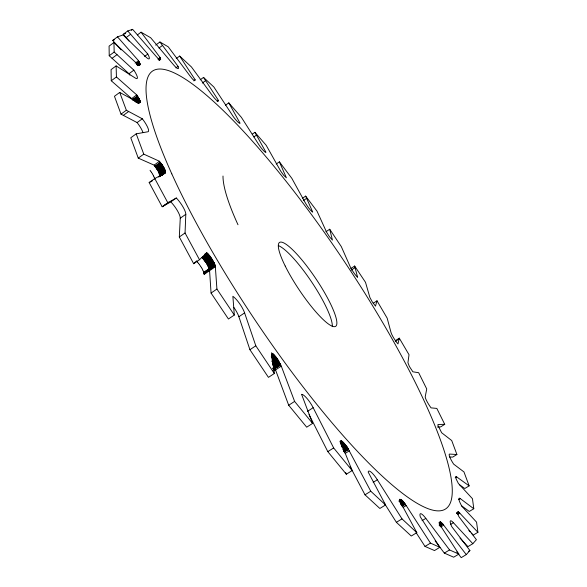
<?xml version="1.0" encoding="UTF-8"?>
<svg xmlns="http://www.w3.org/2000/svg" width="587" height="587" viewBox="0 0 587 587"><rect width="100%" height="100%" fill="white"/><g stroke="black" fill="none" stroke-linecap="round" stroke-linejoin="round"><path stroke-width="0.88" d="M176.335 197.988L170.81 201.869A12.745 3.177 54.6 0 1 180.26 218.195L179.314 236.972L193.681 263.724L199.485 259.725L185.052 232.98L185.808 214.306A12.76 3.118 54.6 0 0 176.335 197.988L167.831 202.757L162.159 206.756L149.164 182.55L154.777 178.558L165.057 173.121C166.004 168.836 161.77 164.742 159.517 161.293L143.778 154.146L136.206 133.843L147.983 131.752A12.268 2.796 53.8 0 0 142.325 118.794L126.352 110.253L119.719 92.423L114.458 96.283L121.01 114.149L137.109 122.573A12.254 2.854 53.7 0 1 142.949 132.413M119.719 92.423L138.708 102.696C142.509 102.908 137.674 96.591 136.727 94.903L116.424 76.956L116.123 65.898L135.384 78.093A11.549 2.429 53.5 0 0 133.873 70.147L114.179 52.045L113.944 42.513L109.079 46.138L109.226 55.728L129.001 73.727A11.535 2.473 53.5 0 1 129.888 75.121M439.546 522.114L439.979 524.939L458.858 554.099L453.685 557.202L444.315 553.093L435.136 540.921M155.672 45.126L159.928 41.985L168.249 46.821L189.902 75.826C191.157 77.117 194.106 82.011 195.229 79.92L179.666 56.059L176.225 58.575M160.655 59.478L160.104 57.555L141.063 32.19L137.38 34.919M395.433 340.643L399.285 338.149L397.986 343.938A8.563 1.416 56.9 0 1 391.023 332.513L387.171 318.147L377.001 300.808L373.2 303.31M377.001 300.808L375.482 306.113L372.231 301.791L369.92 297.572L365.51 282.31L354.643 266.036L350.872 268.545M416.11 532.629L425.01 546.424L434.497 550.547L439.861 547.304L430.469 543.114L406.189 505.539L401.684 500.007L399.806 499.214L399.446 500.403L416.814 532.651L411.274 536.026L396.386 522.32L384.324 503.169M439.48 522.283C441.006 521.065 442.627 524.213 443.691 525.196L466.269 554.612L461.199 557.65L456.789 551.919M136.206 133.843L130.769 137.776L138.253 158.108L154.124 165.145L158.409 171.485L159.987 176.364L165.417 172.461M455.798 476.666L456.121 478.955L458.374 483.461L472.469 498.723L473.79 508.738L469.284 511.468L461.404 505.642M466.269 554.612L469.901 550.489L451.719 526.561A10.999 2.194 58.8 0 1 453.406 522.709L472.821 543.694L476.409 539.688L459.049 516.883C458.256 515.643 456.18 510.558 459.115 512.473M199.485 259.725L206.859 252.718L210.733 257.275L213.962 262.602L215.341 266.733L216.919 289.061L234.308 315.043L228.431 318.998L211.063 293.052L209.508 269.616M193.681 263.724L196.821 260.76M121.142 49.917L112.711 40.408L117.481 36.856L123.101 34.956L145.73 56.822A10.727 2.084 53.7 0 0 147.792 54.07L127.753 30.95L123.175 34.362L129.008 41.061M131.334 30.304L132.618 29.35L156.377 56.697C157.433 57.563 159.554 60.909 160.662 59.316L159.194 60.395M126.044 37.656L130.615 34.251M109.226 55.728L114.179 52.045M112.066 58.311L117.011 54.65M116.123 65.898L111.068 69.64L111.266 80.764L131.664 98.601L132.603 100.032L137.666 96.334M111.266 80.764L116.424 76.956M135.149 63.183L138.517 60.703L117.481 36.856M144.556 56.455L147.792 54.07M136.389 63.726L139.046 61.657L138.517 60.703M136.463 63.888L139.046 61.657M158.952 48.053L162.496 45.441M139.479 62.545L136.822 64.629L139.545 62.692L139.163 61.899M136.91 64.841L139.545 62.692M137.791 64.827L139.816 63.337L139.611 62.853M137.864 65.025L139.816 63.337M137.901 65.15L139.86 63.469M138.026 65.517L139.926 63.66M138.055 65.663L140.051 64.027M138.767 65.333L140.08 64.174M138.818 65.59L140.102 64.24M129.001 73.727L133.873 70.147M157.91 59.177L160.104 57.555M160.39 58.252L158.923 59.331L160.412 58.311M158.974 59.492L160.442 58.414M159.106 59.918L160.581 58.839L159.128 60.013M159.143 60.101L160.611 59.023M131.664 98.601L136.727 94.903M175.924 67.894L178.044 66.346L159.928 41.985M137.475 96.033L132.479 99.827L137.541 96.129M133.821 100.304L138.165 97.141M133.939 100.502L138.239 97.273M134.056 100.722L138.4 97.552M134.423 101.375L138.767 98.205M135.245 101.03L138.862 98.389M135.296 101.118L138.914 98.484M135.392 101.316L139.009 98.675M135.663 101.845L139.28 99.203M135.766 102.079L139.383 99.438M136.544 101.661L139.435 99.548M136.61 101.815L139.501 99.702M136.793 102.233L139.691 100.12M121.01 114.149L126.352 110.253M136.888 102.498L139.787 100.384M136.94 102.615L139.838 100.502M137.703 102.211L139.875 100.626M137.813 102.527L139.992 100.942M137.886 102.798L140.058 101.206M137.923 102.916L140.102 101.331M137.938 103.004L140.117 101.412M137.996 103.224L140.176 101.639M140.198 101.896L138.767 103.063L140.22 102.057M138.781 103.261L140.234 102.204M123.336 115.36L128.663 111.486M193.849 80.918L195.229 79.92M137.109 122.573L142.325 118.794M200.167 79.825L203.513 77.403L213.851 86.986L233.406 116.791A9.994 1.702 54.8 0 0 240.083 123.226L228.798 102.864L225.54 105.198M202.273 83.068L205.619 80.646M138.253 158.108L143.778 154.146M217.124 101.404L218.467 100.443L203.513 77.403M154.124 165.145L159.517 161.293M155.012 166.26L160.405 162.416M155.093 166.363L160.486 162.518M155.254 166.583L160.64 162.731M155.878 167.427L161.264 163.582M155.981 167.574L161.418 163.795M156.193 167.882L161.579 164.044M156.692 168.616L162.085 164.771M156.839 168.836L162.225 164.998M156.905 168.939L162.298 165.094M157.052 169.173L162.445 165.329M157.455 169.804L162.841 165.96M157.624 170.098L163.017 166.26M157.705 170.23L163.098 166.392M157.822 170.443L163.215 166.598M158.138 170.971L163.531 167.134M158.321 171.331L163.722 167.486M158.409 171.485L163.81 167.647M158.497 171.661L163.898 167.816M158.732 172.094L164.125 168.256M158.923 172.505L164.316 168.66M159.004 172.673L164.404 168.836M159.062 172.813L164.463 168.968M159.224 173.15L164.624 169.305M159.393 173.583L164.8 169.746M159.473 173.767L164.874 169.922M159.51 173.869L164.91 170.025M159.605 174.112L165.006 170.267M159.745 174.559L165.152 170.714M159.803 174.743L165.211 170.89M159.818 174.801L165.226 170.956M159.869 174.963L165.277 171.118M159.95 175.41L165.365 171.558M159.987 175.564L165.402 171.712M160.002 175.689L165.402 171.749M158.703 177.047L165.431 172.262L160.016 176.269M161.953 175.168L165.395 172.695M161.931 175.256L165.321 172.842M252.351 134.13L254.912 132.324L266.197 145.312L280.586 170.942L283.763 175.374L286.383 177.788L279.368 161.829L276.206 164.037M253.9 136.932L256.46 135.12M163.406 206.052L169.063 202.067M180.26 218.195L185.808 214.306M179.314 236.972L185.052 232.98M204.746 254.171L206.859 252.718M207.732 253.591L202.089 257.48L206.881 263.842L209.5 269.602M202.17 257.561L207.813 253.679M202.339 257.752L207.974 253.863M202.992 258.463L208.627 254.582M203.102 258.603L208.789 254.78M203.337 258.889L208.972 255.007M203.894 259.549L209.53 255.675M204.063 259.77L209.698 255.895M204.137 259.865L209.772 255.983M204.313 260.1L209.948 256.218M204.782 260.709L210.417 256.835M205.002 261.017L210.638 257.143M205.105 261.149L210.733 257.275M205.252 261.369L210.887 257.495M205.648 261.927L211.283 258.053M205.905 262.316L211.54 258.441M206.022 262.484L211.658 258.61M206.147 262.683L211.782 258.808M206.463 263.159L212.098 259.285M206.756 263.644L212.391 259.77M206.881 263.842L212.516 259.968M302.628 198.171L305.644 196.102L317.039 211.203L326.585 232.188L329.402 236.649L332.44 240.127L329.696 229.224L325.939 231.762M206.976 264.003L212.611 260.136M207.211 264.399L212.854 260.533M207.519 264.957L213.162 261.083M207.651 265.177L213.286 261.31M207.717 265.309L213.352 261.435M207.886 265.618L213.529 261.751M303.611 200.409L306.627 198.333M208.194 266.241L213.837 262.367M208.319 266.476L213.962 262.602M208.363 266.571L213.998 262.697M208.466 266.792L214.108 262.917M208.759 267.467L214.409 263.592M208.884 267.753L214.512 263.82M208.95 267.892L214.593 264.018M214.864 264.752L203.755 272.375L204.203 274.364L215.341 266.733M203.872 272.742L214.937 264.957M203.85 272.639L214.959 265.016M214.989 265.126L203.902 272.83L204.203 274.364M204.012 273.175L215.128 265.551M204.041 273.359L215.158 265.728M204.085 273.535L215.209 265.911M211.063 293.052L216.919 289.061M278.451 360.616L272.72 364.388L275.538 369.913L288.701 405.25L306.7 427.189L312.585 423.41L294.608 401.413L281.283 366.134L276.793 358.173L271.495 352.78L274.349 373.486L268.442 377.368L249.923 349.705L238.887 316.738L244.603 312.893A12.958 3.273 55.9 0 0 232.878 296.288L234.308 315.043M351.275 270.115L355.054 267.599M249.923 349.705L255.807 345.794L244.603 312.893M271.488 354.746L272.918 353.8M271.583 354.841L273.065 353.932M271.796 355.04L273.234 354.086M271.576 355.964L273.725 354.548M271.737 356.133L273.887 354.717M271.803 356.199L273.953 354.775M271.26 356.859L274.122 354.959M271.708 357.322L274.569 355.428M271.928 357.578L274.789 355.685M272.023 357.681L274.885 355.788M272.185 357.865L275.046 355.979M271.862 358.796L275.442 356.434M272.141 359.149L275.721 356.786M272.265 359.288L275.846 356.925M272.405 359.471L275.985 357.109M272.023 360.374L276.323 357.534M272.361 360.829L276.653 357.989M271.781 361.482L276.793 358.173M272.617 361.174L276.91 358.341M272.889 361.548L277.189 358.716M272.559 362.583L277.57 359.273M272.713 362.803L277.724 359.501M272.801 362.942L277.812 359.633M273.014 363.25L278.025 359.948M272.882 364.637L278.612 360.866M272.94 364.747L278.671 360.968M273.094 364.982L278.825 361.21M273.542 365.76L279.273 361.981M273.821 366.251L279.551 362.473M272.918 368.071L280.036 363.39M273.05 368.328L280.153 363.602M273.087 368.401L280.212 363.72M273.153 368.548L280.278 363.859M273.212 368.665L280.337 363.977M273.432 369.098L280.557 364.41M273.542 369.37L280.667 364.666M272.962 370.052L280.777 364.909M274.151 370.823L281.283 366.134M288.701 405.25L294.608 401.413M395.242 341.458L399.101 338.956M307.441 411.399L313.165 407.708L333.651 447.925L352.149 470.569L346.337 474.223L327.81 451.63L309.07 414.62M339.88 441.791L341.296 440.888L342.272 441.475L347.82 448.182L370.764 491.231L385.556 504.959L379.855 508.474L364.997 494.812L350.072 466.511M340.218 441.945L341.634 441.05M340.343 442.026L341.759 441.131M340.387 442.055L341.803 441.153M340.519 442.15L341.935 441.248M340.856 442.378L342.272 441.475M341.04 442.525L342.448 441.629M340.401 443.031L342.522 441.681M340.533 443.148L342.654 441.798M327.81 451.63L333.651 447.925M340.856 443.42L342.977 442.07M341.098 443.655L343.219 442.312M340.497 444.19L343.322 442.4M341.326 443.875L343.446 442.525M341.619 444.161L343.74 442.818M341.223 444.946L344.048 443.156M341.348 445.078L344.173 443.288M341.458 445.21L344.283 443.412M341.715 445.489L344.54 443.699M342.096 445.944L344.921 444.154M342.243 446.113L345.068 444.322M341.627 446.678L345.156 444.44M341.839 446.934L345.369 444.697M342.28 447.514L345.809 445.276M342.441 447.727L346.044 445.584M342.669 448.028L346.198 445.79M343.175 448.747L346.704 446.509M343.344 448.982L346.873 446.744M343.388 449.055L346.917 446.817M342.786 449.642L347.02 446.964M343.373 450.545L347.607 447.859M343.512 450.757L347.746 448.072M343.534 450.794L347.82 448.182M343.674 451.021L347.915 448.343M343.747 451.139L347.981 448.453M344.026 451.579L348.26 448.894M344.18 451.865L348.429 449.194M344.334 452.115L348.575 449.437M345.09 453.487L349.338 450.801M399.285 338.149L409.022 354.739L407.928 362.641L409.352 366.413L412.866 371.798L418.663 372.708L426.734 388.968L425.237 396.68A8.915 1.512 57.5 0 0 431.071 407.877L436.823 408.42L444.733 424.335L440.661 426.888L437.286 426.984M373.171 482.382L377.338 479.784L402 518.879L416.814 532.651M364.997 494.812L370.764 491.231M444.733 424.335L438.071 424.467L437.799 425.091L441.659 432.758L451.719 440.551L456.906 454.507L452.702 457.104L449.393 456.943M399.182 500.322L400.738 499.361M399.248 500.344L400.892 499.449M399.534 500.513L401.09 499.559M399.769 500.689L401.317 499.735M399.079 501.225L401.405 499.794M399.167 501.298L401.493 499.867M399.358 501.445L401.684 500.007M399.659 501.716L401.985 500.285M399.776 501.819L402.102 500.381M399.857 501.892L402.176 500.462M400.018 502.046L402.344 500.616M400.4 502.443L402.719 501.012M400.539 502.582L402.858 501.151M400.598 502.655L402.924 501.225M400.73 502.795L403.056 501.364M400.422 503.807L403.518 501.9M400.569 503.984L403.709 502.127M400.708 504.145L403.805 502.237M401.273 504.871L404.37 502.964M401.413 505.04L404.531 503.162M401.479 505.128L404.575 503.22M401.574 505.268L404.67 503.36M401.647 505.363L404.744 503.455M401.926 505.73L405.023 503.822M402.095 505.979L405.206 504.086M402.256 506.199L405.353 504.292M403.093 507.447L406.189 505.539M455.189 477.811L456.671 476.901L469.145 485.867L464.801 488.516L459.628 484.855M396.386 522.32L402 518.879M422.06 520.676L425.824 518.372L449.569 549.931L458.858 554.099M458.733 499.53L460.259 498.598L473.79 508.738M439.017 522.87L440.477 521.982M439.127 522.922L440.58 522.034M439.384 523.098L440.844 522.21M439.48 523.156L440.984 522.305M439.619 523.259L441.079 522.371M457.266 512.913L458.623 512.084M439.237 524L441.424 522.672M456.657 513.368L458.733 512.158M439.347 524.088L441.571 522.797M456.759 513.449L458.836 512.246M439.458 524.184L441.644 522.856M457.64 513.185L458.997 512.356M457.757 513.302L459.217 512.561L477.921 532.292L473.239 535.109L471.361 533.135M457.86 513.383L459.217 512.561M439.186 525.094L442.099 523.318M442.209 523.428L439.296 525.196L442.26 523.487M440.162 524.917L442.349 523.589M440.228 524.976L442.407 523.655M457.779 514.381L459.812 513.148M439.729 525.666L442.635 523.898M440.023 526.011L442.928 524.242M440.786 526.965L443.691 525.196M450.589 524.418L453.406 522.709M425.01 546.424L430.469 543.114M444.315 553.093L449.569 549.931M472.821 543.694L467.949 546.622L460.039 538.125M468.477 551.34L469.901 550.489M162.159 206.756L170.81 201.869M149.164 182.55L152.385 180.84M112.711 40.408L114.34 39.85M123.175 34.362L125.647 33.532M127.753 30.95L132.618 29.35M341.296 440.888L340.269 440.808L352.149 470.569M456.033 476.615L456.671 476.901M456.906 454.507L449.547 454.074A9.465 1.666 58 0 0 453.634 464.119L463.965 471.933L469.145 485.867M141.063 32.19L150.654 37.737L173.348 64.577A9.928 1.812 54 0 0 178.044 66.346M113.944 42.513L137.982 64.57L139.53 65.473L140.176 64.599M179.666 56.059L191.435 66.955L212.068 95.131A9.26 1.607 54.5 0 0 218.467 100.443M468.852 530.509L470.106 531.822M196.894 261.501L197.658 262.352M228.798 102.864L241.411 117.378L258.596 144.27A8.761 1.468 55.1 0 0 265.977 152.297L254.912 132.324M197.9 262.631L198.619 263.519M279.368 161.829L291.834 178.338L305.013 202.295A8.482 1.394 55.7 0 0 312.732 212.105L305.644 196.102M198.876 263.842L199.565 264.759M150.045 170.296L150.771 171.287M199.815 265.111L200.468 266.058M150.984 171.602L151.629 172.549M329.696 229.224L341.318 246.621L350.05 266.366A8.416 1.379 56.3 0 0 357.615 277.306L354.643 266.036M255.807 345.794L274.349 373.486M439.861 547.304L420.321 516.868A11.806 2.553 58.8 0 1 425.824 518.372M200.703 266.425L201.312 267.378M151.842 172.886L152.415 173.811M201.532 267.745L202.075 268.699M152.613 174.156L153.112 175.043M154.777 178.558L167.831 202.757M385.556 504.959L368.174 472.043A12.459 2.913 58.4 0 1 377.338 479.784M202.273 269.051L202.75 269.983M153.288 175.374L153.706 176.217M202.911 270.313L203.307 271.209M153.853 176.526L154.176 177.303M345.67 472.52L346.337 474.223M312.585 423.41L301.593 394.332A12.863 3.192 57.3 0 1 313.165 407.708M203.432 271.495L203.828 272.581M154.286 177.582L154.52 178.279M154.594 178.521L154.726 179.123M477.921 532.292L476.563 522.137L461.859 506.288A10.184 1.893 58.5 0 1 460.259 498.598M233.853 307.412A12.943 3.339 55.9 0 1 238.887 316.738M278.531 245.682A50.416 10.236 56.2 0 1 312.093 282.626A50.416 10.236 56.2 0 1 332.301 326.673M237.992 224.748A147.469 29.379 56.2 0 1 223.001 176.034M279.427 362.245L273.733 366.09L279.463 362.318M458.183 511.857L456.825 512.678L458.249 511.871M442.796 524.088L439.883 525.857L442.803 524.103M285.231 266.065A50.46 10.038 56.2 0 0 335.17 326.555A50.46 10.038 56.2 0 0 302.408 260.518A50.46 10.038 56.2 0 0 285.231 266.065M171.793 173.84A263.46 53.395 56.2 0 0 436.574 510.793A263.46 53.395 56.2 0 0 289.325 185.382A263.46 53.395 56.2 0 0 171.793 173.84"/></g></svg>
